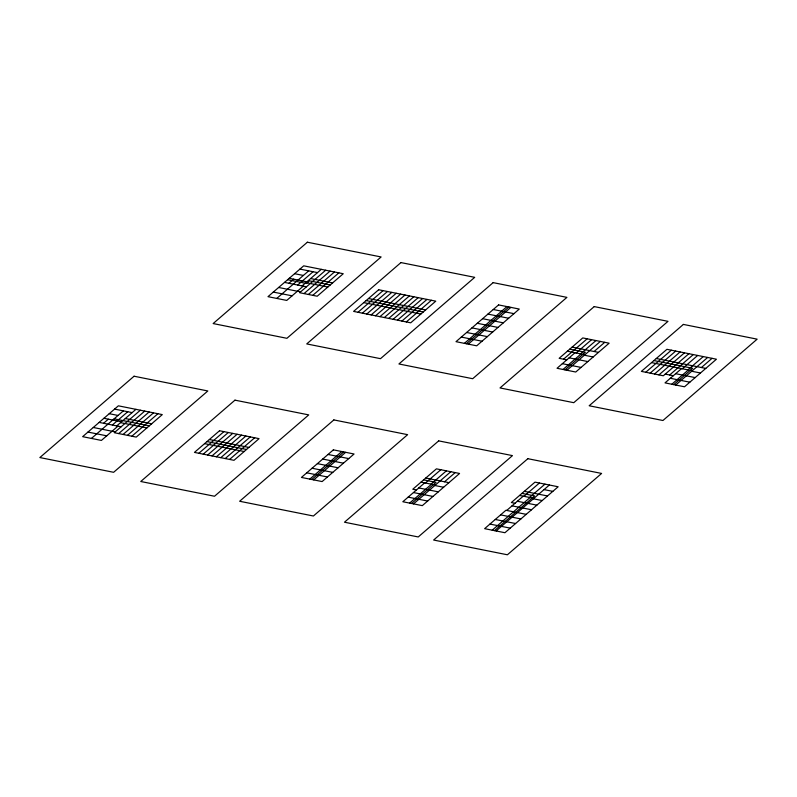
<?xml version="1.0" encoding="UTF-8"?>
<svg xmlns="http://www.w3.org/2000/svg" width="797" height="797" viewBox="0 0 797 797"><rect width="100%" height="100%" fill="white"/><g stroke="black" fill="none" stroke-linecap="round" stroke-linejoin="round"><path stroke-width="1.2" d="M103.57 423.277L108.322 419.172M91.426 438.43L123.366 410.853M112.347 425.03L127.749 411.73M116.741 425.907L135.938 409.339M117.946 426.146L101.408 440.422L82.639 436.666L118.364 405.822L162.299 414.609L136.247 437.095L114.28 432.701L140.332 410.216M288.903 283.274L293.665 279.169M118.673 433.588L144.725 411.093M276.768 298.427L308.698 270.86M123.067 434.465L149.119 411.969M297.689 285.037L313.091 271.737M127.46 435.341L153.512 412.856M302.083 285.914L321.281 269.346M303.288 286.153L286.751 300.419L267.981 296.673L303.707 265.829L343.248 273.73L317.196 296.225L299.622 292.708L325.674 270.223M131.854 436.218L157.906 413.733M304.016 293.585L330.068 271.1M308.409 294.462L334.461 271.976M312.803 295.338L338.855 272.853M357.983 312.275L383.058 290.626M198.842 453.284L223.917 431.625M362.376 313.151L387.452 291.503M203.235 454.16L228.311 432.502M366.769 314.028L391.845 292.379M207.628 455.037L232.704 433.389M371.163 314.905L396.239 293.256M212.022 455.914L237.098 434.265M375.556 315.791L400.632 294.133M216.415 456.791L241.491 435.142M379.95 316.668L405.025 295.01M220.809 457.667L245.884 436.019M384.343 317.545L409.419 295.896M225.202 458.544L250.278 436.895M388.737 318.421L413.812 296.773M229.596 459.431L254.671 437.772M393.13 319.298L418.206 297.65M397.524 320.175L422.599 298.526M401.917 321.052L426.993 299.403M406.311 321.938L431.386 300.28M464.382 343.348L506.962 306.586M466.345 343.746L508.924 306.984M309.814 479.107L341.754 451.54M468.307 344.135L510.887 307.373M311.776 479.495L343.716 451.929M313.739 479.894L345.679 452.317M563.529 359.198L587.16 338.805M575.016 352.752L557.033 368.274L575.743 372.02L609.127 343.188L582.766 337.928L559.135 358.321L566.797 359.855M424.671 482.872L402.824 501.741L422.32 505.637L459.58 473.468L436.417 468.845L412.786 489.238L416.452 489.976M425.409 483.022L440.811 469.722M576.151 352.981L591.553 339.681M580.545 353.858L595.947 340.558M563.031 369.469L581.013 353.948M430.998 484.138L446.4 470.838M409.608 503.096L431.466 484.227M564.993 369.868L585.357 352.284L569.745 349.166M411.571 503.485L436.049 482.354L423.635 479.874M566.956 370.256L600.34 341.435M413.543 503.883L450.793 471.714M594.084 351.507L604.734 342.312M444.547 481.786L455.187 472.591M645.759 372.259L671.323 350.192M650.153 373.135L675.707 351.069M654.536 374.012L680.1 351.945M658.93 374.899L684.493 352.822M506.713 510.449L523.24 496.172M688.887 353.699L663.323 375.776L641.366 371.382L666.93 349.315L716.443 359.208L684.513 386.784L665.007 382.879L681.545 368.613M523.978 496.322L539.38 483.022M669.659 374.979L693.28 354.585M529.567 497.438L544.969 484.138M492.217 530.184L530.035 497.527M494.479 530.633L534.677 495.923L521.965 493.383M682.272 368.752L697.674 355.462M496.142 530.961L549.362 485.014M687.861 369.878L703.273 356.578M671.801 384.244L688.329 369.967M673.764 384.632L692.673 368.304L653.899 360.553M675.726 385.021L707.666 357.454M701.41 367.527L712.05 358.331M299.911 269.097L317.485 272.614M493.253 309.505L513.955 313.649M294.591 273.7L303.378 275.453M310.631 278.532L332.598 282.925M487.933 314.108L508.625 318.242M330.217 284.977L309.485 280.833L306.437 283.463L287.637 279.707M289.271 278.292L306.845 281.809M305.879 282.636L327.846 287.03M482.603 318.7L503.305 322.835M368.503 298.516L425.618 309.933M284.509 282.397L306.476 286.79M366.132 300.569L423.237 311.986M656.28 358.501L705.803 368.403M477.283 323.293L497.986 327.428M363.751 302.621L420.856 314.038M278.631 287.478L300.589 291.871M651.528 362.605L692.254 370.754M572.126 347.113L598.477 352.384M691.696 371.243L700.483 372.996M471.963 327.886L492.666 332.03M273.301 292.081L292.071 295.826M567.364 351.218L584.938 354.735M584.37 355.223L593.157 356.976M675.657 373.693L695.153 377.589M466.643 332.488L487.336 336.623M665.266 374.102L673.316 375.716M569.138 357.833L587.837 361.569M670.337 378.286L689.833 382.181M461.314 337.081L482.016 341.216M562.363 363.681L581.063 367.417M544.042 489.607L552.829 491.37M114.579 409.1L132.143 412.617M524.336 491.331L547.509 495.963M328.045 454.459L348.747 458.594M519.584 495.435L533.96 498.314M109.249 413.693L118.036 415.446M533.392 498.802L542.179 500.556M425.777 478.031L448.94 482.663M125.288 418.535L151.649 423.795M322.715 459.052L343.417 463.187M114.13 418.823L149.268 425.857M103.929 418.286L121.503 421.802M209.372 439.526L248.903 447.426M517.353 501.253L536.859 505.149M421.015 482.135L435.391 485.014M120.536 422.639L146.897 427.909M434.823 485.503L443.61 487.256M206.991 441.578L246.522 449.478M317.395 463.645L338.097 467.779M515.021 503.276L511.355 502.538L534.986 482.145L558.149 486.768L504.929 532.725L484.626 528.66L505.916 510.279L526.219 514.344M99.177 422.4L121.134 426.784M204.61 443.63L244.151 451.53M512.033 505.846L531.539 509.751M418.794 487.953L438.29 491.849M312.075 468.238L332.777 472.382M93.289 427.481L115.246 431.874M413.464 492.546L432.97 496.451M306.755 472.83L327.457 476.975M87.959 432.074L106.738 435.829M500.596 514.882L520.889 518.937M408.144 497.139L427.65 501.044M495.266 519.475L515.569 523.529M489.946 524.067L510.249 528.122M134.065 376.224L39.85 457.558L113.622 472.302L207.838 390.968L134.065 376.224M307.363 242.218L213.138 323.562L286.91 338.307L381.125 256.963L307.363 242.218M234.966 400.154L140.75 481.498L214.523 496.242L308.738 414.898L234.966 400.154M400.941 262.582L306.725 343.925L380.498 358.67L474.713 277.336L400.941 262.582M378.665 289.749L353.589 311.398L410.704 322.815L435.78 301.156L378.665 289.749M219.524 430.749L194.448 452.397L233.989 460.307L259.065 438.649L219.524 430.749M333.853 419.919L239.638 501.263L313.41 516.008L407.626 434.664L333.853 419.919M493.144 282.626L398.918 363.97L472.691 378.714L566.916 297.371L493.144 282.626M498.573 304.912L455.994 341.674L476.696 345.808L519.275 309.057L498.573 304.912M333.365 449.857L301.425 477.433L322.127 481.567L354.067 454.001L333.365 449.857M438.689 440.871L344.473 522.214L418.236 536.959L512.461 455.615L438.689 440.871M594.223 306.596L500.008 387.94L573.77 402.684L667.996 321.34L594.223 306.596M527.843 458.693L433.628 540.037L507.4 554.782L601.615 473.438L527.843 458.693M683.378 324.419L589.162 405.763L662.935 420.507L757.15 339.163L683.378 324.419"/></g></svg>
